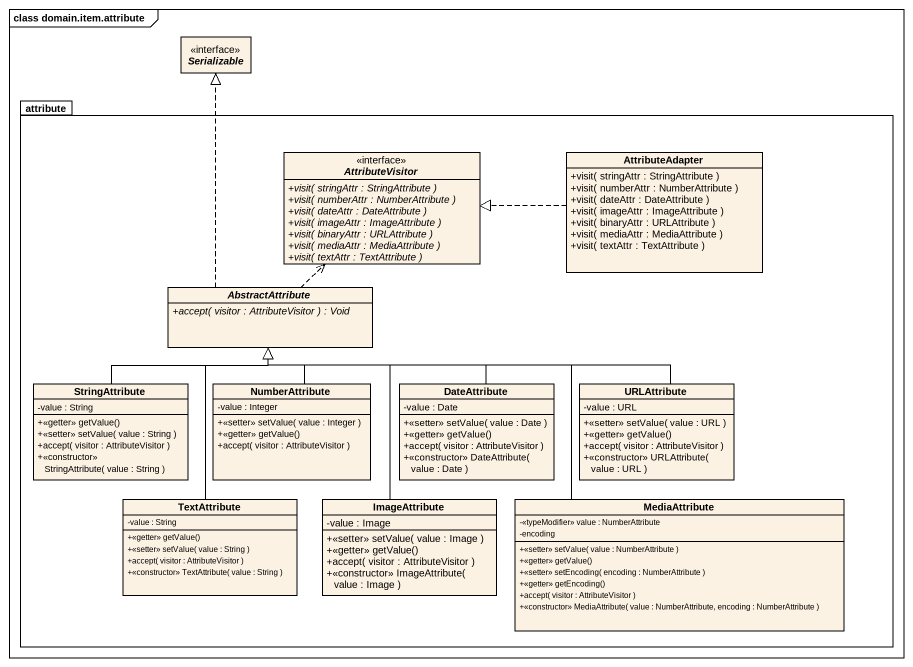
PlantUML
@startuml
mainframe class domain.item.attribute
hide circle
hide empty members
skinparam classAttributeIconSize 0
interface Serializable
package attribute {
  interface AttributeVisitor {
    {abstract} +visit( stringAttr : StringAttribute )
    {abstract} +visit( numberAttr : NumberAttribute )
    {abstract} +visit( dateAttr : DateAttribute )
    {abstract} +visit( imageAttr : ImageAttribute )
    {abstract} +visit( binaryAttr : URLAttribute )
    {abstract} +visit( mediaAttr : MediaAttribute )
    {abstract} +visit( textAttr : TextAttribute )
  }
  class AttributeAdapter {
    +visit( stringAttr : StringAttribute )
    +visit( numberAttr : NumberAttribute )
    +visit( dateAttr : DateAttribute )
    +visit( imageAttr : ImageAttribute )
    +visit( binaryAttr : URLAttribute )
    +visit( mediaAttr : MediaAttribute )
    +visit( textAttr : TextAttribute )
  }
  abstract class AbstractAttribute {
    {abstract} +accept( visitor : AttributeVisitor ) : Void
  }
  class StringAttribute {
    -value : String
    +<<getter>> getValue()
    +<<setter>> setValue( value : String )
    +accept( visitor : AttributeVisitor )
    +<<constructor>> StringAttribute( value : String )
  }
  class NumberAttribute {
    -value : Integer
    +<<setter>> setValue( value : Integer )
    +<<getter>> getValue()
    +accept( visitor : AttributeVisitor )
  }
  class DateAttribute {
    -value : Date
    +<<setter>> setValue( value : Date )
    +<<getter>> getValue()
    +accept( visitor : AttributeVisitor )
    +<<constructor>> DateAttribute( value : Date )
  }
  class URLAttribute {
    -value : URL
    +<<setter>> setValue( value : URL )
    +<<getter>> getValue()
    +accept( visitor : AttributeVisitor )
    +<<constructor>> URLAttribute( value : URL )
  }
  class TextAttribute {
    -value : String
    +<<getter>> getValue()
    +<<setter>> setValue( value : String )
    +accept( visitor : AttributeVisitor )
    +<<constructor>> TextAttribute( value : String )
  }
  class ImageAttribute {
    -value : Image
    +<<setter>> setValue( value : Image )
    +<<getter>> getValue()
    +accept( visitor : AttributeVisitor )
    +<<constructor>> ImageAttribute( value : Image )
  }
  class MediaAttribute {
    -<<typeModifier>> value : NumberAttribute
    -encoding
    +<<setter>> setValue( value : NumberAttribute )
    +<<getter>> getValue()
    +<<setter>> setEncoding( encoding : NumberAttribute )
    +<<getter>> getEncoding()
    +accept( visitor : AttributeVisitor )
    +<<constructor>> MediaAttribute( value : NumberAttribute, encoding : NumberAttribute )
  }
}
AttributeAdapter .left.|> AttributeVisitor
AbstractAttribute .up.|> Serializable
AbstractAttribute .up.> AttributeVisitor
StringAttribute -up-|> AbstractAttribute
NumberAttribute -up-|> AbstractAttribute
DateAttribute -left-|> AbstractAttribute
URLAttribute -left-|> AbstractAttribute
TextAttribute -up-|> AbstractAttribute
ImageAttribute -up-|> AbstractAttribute
MediaAttribute -up-|> AbstractAttribute
@enduml
